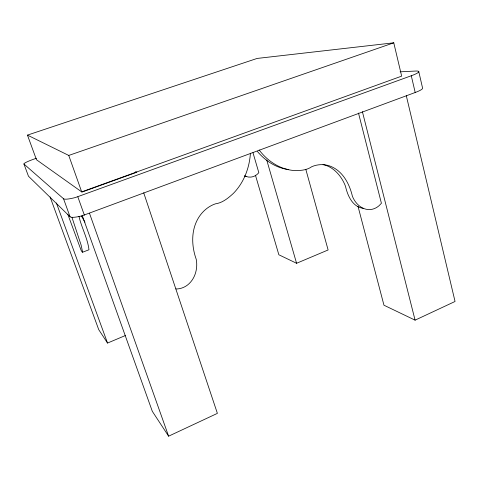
<?xml version="1.0" encoding="UTF-8"?>
<svg xmlns="http://www.w3.org/2000/svg" width="479" height="479" viewBox="0 0 479 479"><rect width="100%" height="100%" fill="white"/><g stroke="black" fill="none" stroke-linecap="round" stroke-linejoin="round"><path stroke-width="0.72" d="M250.415 153.232C249.481 167.991 243.841 182.721 233.399 193.366C228.279 198.078 222.501 202.898 215.376 203.85C208.838 206.084 203.33 210.652 199.444 216.316C190.911 228.992 191.253 245.368 196.234 259.313C197.983 268.593 195.139 279.059 187.523 285.023A18.825 17.519 -53 0 1 177.344 288.939L175.877 288.897M78.963 216.292C81.508 227.639 87.639 238.237 88.98 249.769L82.622 252.211L81.119 245.086L72 217.484M358.011 206.329L383.96 305.219L415.089 320.158L455.05 301.477L406.312 95.758M82.184 215.287L152.316 411.329L168.614 436.183L217.394 413.365L143.706 192.792M50.103 196.947L98.728 329.636L107.53 343.06L125.444 335.504M255.439 175.2L278.856 254.774L296.579 263.282L328.121 249.966L305.824 169.386M36.458 158.238L35.045 158.723A13.226 1.437 -18.5 0 0 23.95 164.04L28.477 176.236L70.054 216.753A19.483 3.67 -19 0 0 82.011 215.825L415.197 92.501A17.525 2.778 -14.7 0 0 422.556 87.992L418.742 71.491M23.95 164.04L63.533 198.743A19.609 3.233 -18.8 0 0 75.454 197.504L411.287 75.76A17.621 2.449 -15 0 0 415.754 71.042L400.097 71.814M68.754 155.436L393.768 42.817L401.659 76.143L81.693 191.881L68.754 155.436L27.453 135.114L257.109 58.438L393.768 42.817M288.765 169.542C276.377 168.183 265.354 160.878 257.433 151.514M363.142 208.347C352.412 206.784 347.592 195.606 345.479 186.229C341.665 176.266 333.815 166.902 323.02 164.548M244.302 176.015L246.05 176.434M135.485 171.674L136.838 172.224L81.963 192.079L36.47 159.735L27.453 135.114M244.757 175.949L248.23 177.032L250.583 177.104A12.478 11.52 -76.4 0 0 257.067 174.446L258.834 172.691L252.984 152.699M259.157 149.987C267.27 160.788 279.455 169.075 293.106 170.446C299.483 170.769 306.41 170.488 311.817 166.686C317.373 164.261 323.714 163.992 329.468 165.89C342.455 170.41 349.413 183.583 352.394 196.216C355.196 203.557 362.112 210.251 370.447 209.545A17.382 15.041 -74.2 0 0 379.039 205.736L381.41 203.276L358.49 113.074M84.951 222.178L81.436 216.029M56.396 202.976L107.53 343.06M63.533 198.743L70.054 216.753M67.922 214.604L81.167 250.439A14.035 1.257 68.9 0 0 82.622 252.211M77.832 196.821L84.376 215.155M89.465 213.209L168.614 436.183M266.749 160.058L296.579 263.282M362.399 111.673L415.089 320.158M411.287 75.76L415.197 92.501"/></g></svg>
